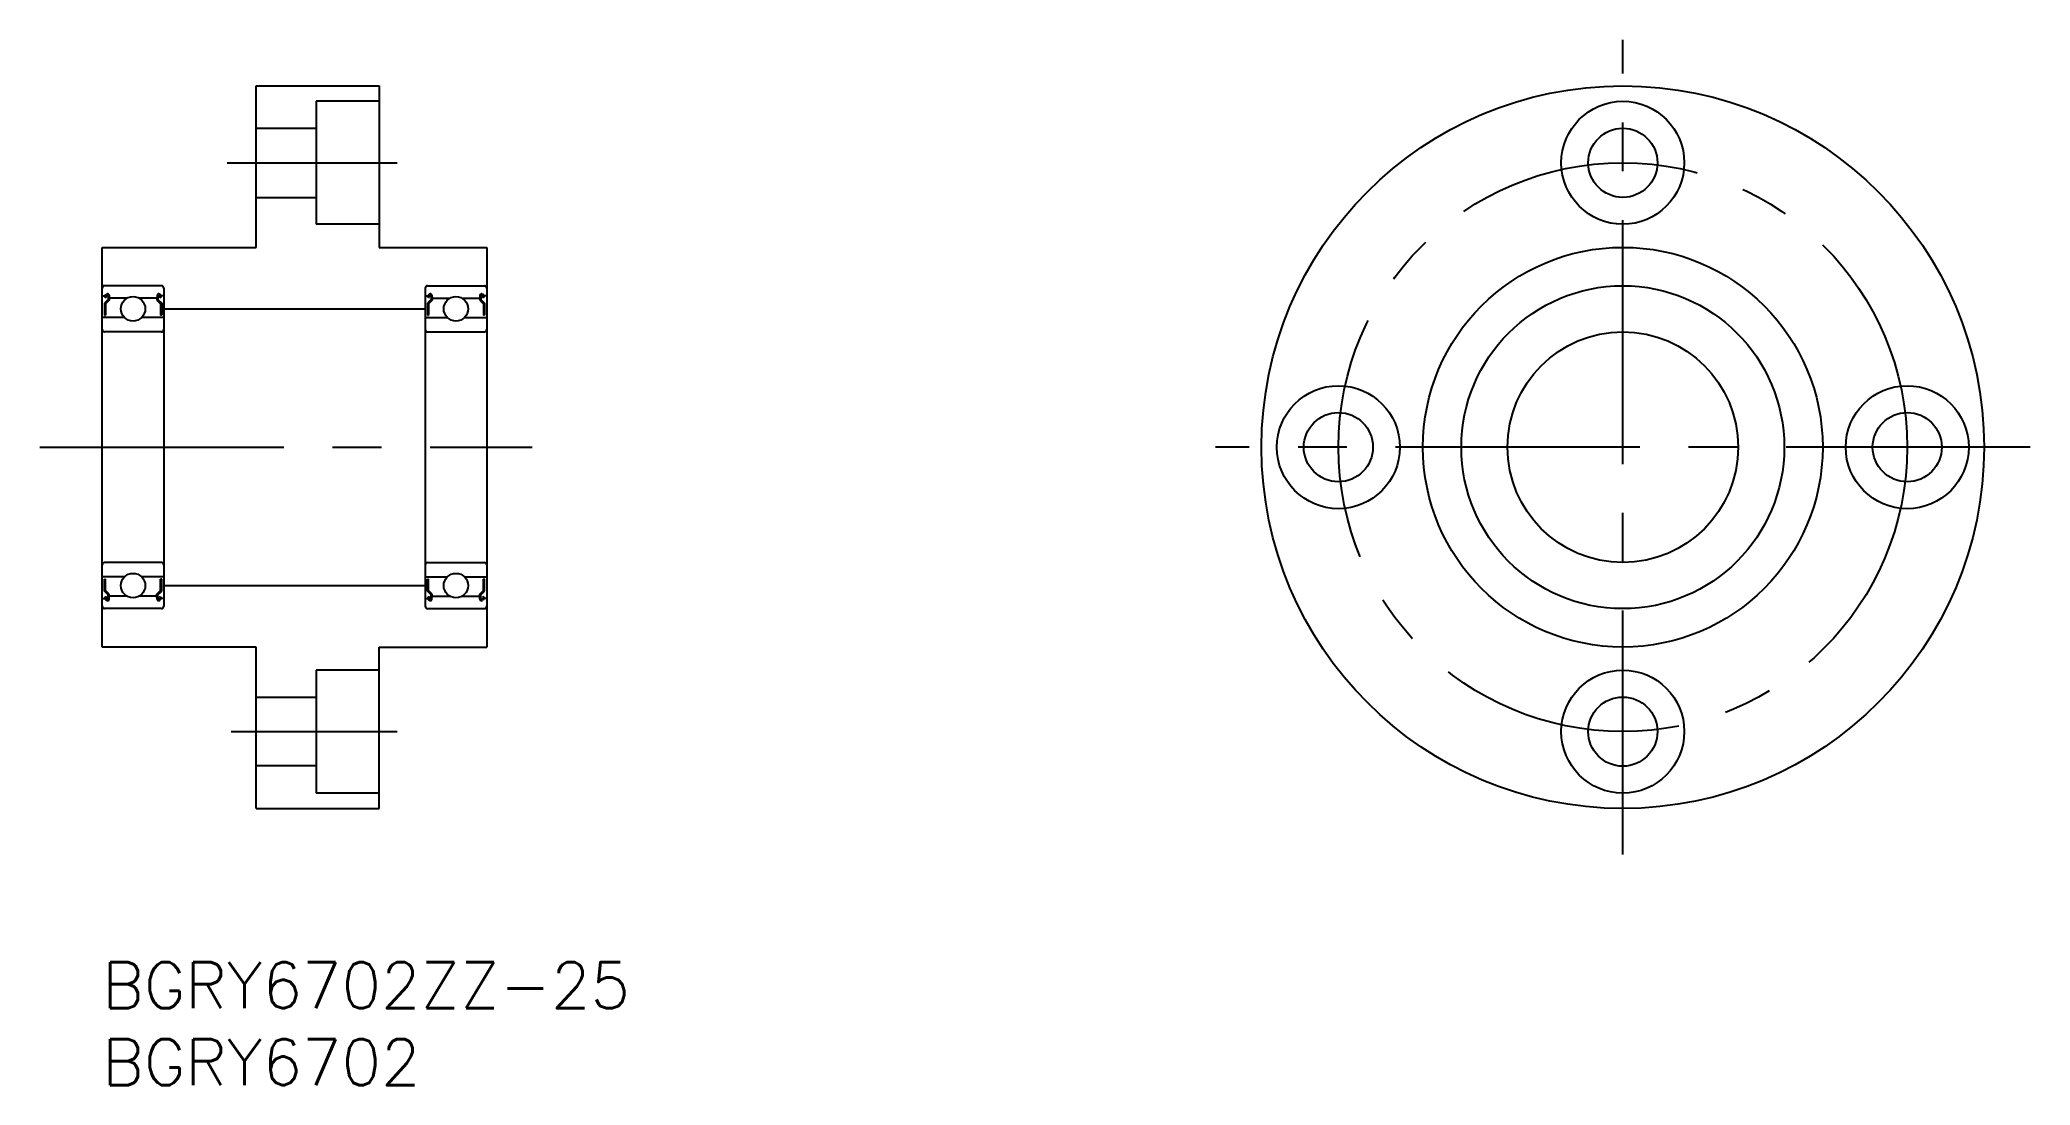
# Model space of a CAD drawing. Extents: x -4 to 125, y -8 to 60.
import ezdxf

# ---------------------------------------------------------------- set-up
doc = ezdxf.new("R2010")
doc.units = 0
doc.header["$LTSCALE"] = 0.5
doc.linetypes.add('CENTER', pattern=[50.8, 31.75, -6.35, 6.35, -6.35])
for name, color, linetype in [('MSM_CENTER', 1, 'CENTER'), ('MSM_CONTINUOUS', 7, 'CONTINUOUS'), ('MSM_PART_NUMBER', 7, 'CONTINUOUS')]:
    doc.layers.add(name, color=color, linetype=linetype)
doc.styles.get("Standard").update_dxf_attribs({"font": 'txt.shx', "height": 3, "bigfont": 'bigfont.shx'})

# ---------------------------------------------------------------- blocks, each defined once
blk = doc.blocks.new('*U7')
at = {"layer": 'MSM_PART_NUMBER'}
blk.add_text('BGRY6702ZZ-25', height=3, dxfattribs=at).set_placement((0, -3))
blk = doc.blocks.new('*U8')
at = {"layer": 'MSM_PART_NUMBER'}
blk.add_text('BGRY6702', height=3, dxfattribs=at).set_placement((0, -8))

msp = doc.modelspace()

# ---------------------------------------------------------------- linework, layer by layer
at = {"layer": 'MSM_CENTER'}
for p, q in [((98.9, 7), (98.9, 60)), ((8.13, 52), (19.18, 52)), ((-4.07, 33.5), (27.96, 33.5)), ((125.4, 33.5), (72.4, 33.5)), ((8.39, 15), (19.18, 15))]:
    msp.add_line(p, q, dxfattribs=at)
msp.add_circle((98.9, 33.5), 18.5, dxfattribs=at)
at = {"layer": 'MSM_CONTINUOUS'}
for p, q in [((10, 46.5), (10, 57)), ((10, 57), (18, 57)), ((18, 57), (18, 46.5)), ((13.9, 56), (13.9, 48)), ((18, 56), (13.9, 56)), ((10, 54.25), (13.9, 54.25)), ((10, 49.75), (13.9, 49.75)), ((18, 48), (13.9, 48)), ((0, 46.5), (10, 46.5)), ((0, 20.5), (0, 46.5)), ((18, 46.5), (25, 46.5)), ((25, 46.5), (25, 20.5)), ((3.85, 44), (0, 44)), ((0, 43.35), (0.18, 43.35)), ((0.39, 43.1), (0.14, 42.86)), ((0.14, 42.86), (0.14, 42.08)), ((0.18, 43.35), (0.26, 43.45)), ((0.24, 43.22), (0.19, 43.26)), ((0.45, 43.07), (0.21, 42.83)), ((0.21, 42.83), (0.21, 42.08)), ((0.23, 43.31), (0.31, 43.41)), ((0.28, 43.27), (0.23, 43.31)), ((0.24, 43.22), (0.28, 43.27)), ((0.37, 43.39), (0.39, 43.1)), ((0.44, 43.39), (0.45, 43.19)), ((0.45, 43.23), (0.45, 43.07)), ((1.61, 43.19), (0.45, 43.19)), ((3.55, 43.19), (2.39, 43.19)), ((3.56, 43.39), (3.55, 43.19)), ((3.55, 43.23), (3.55, 43.07)), ((3.55, 43.07), (3.79, 42.83)), ((3.63, 43.39), (3.61, 43.1)), ((3.61, 43.1), (3.86, 42.86)), ((3.77, 43.31), (3.69, 43.41)), ((3.72, 43.27), (3.77, 43.31)), ((3.76, 43.22), (3.72, 43.27)), ((3.82, 43.35), (3.74, 43.45)), ((3.76, 43.22), (3.81, 43.26)), ((3.79, 42.83), (3.79, 42.08)), ((4, 43.35), (3.82, 43.35)), ((3.86, 42.86), (3.86, 42.08)), ((4, 43.85), (4, 23.15)), ((21, 43.85), (21, 23.15)), ((21, 43.35), (21.18, 43.35)), ((21.39, 43.1), (21.14, 42.86)), ((21.14, 42.86), (21.14, 42.08)), ((21.15, 44), (25, 44)), ((21.18, 43.35), (21.26, 43.45)), ((21.24, 43.22), (21.19, 43.26)), ((21.45, 43.07), (21.21, 42.83)), ((21.21, 42.83), (21.21, 42.08)), ((21.23, 43.31), (21.31, 43.41)), ((21.28, 43.27), (21.23, 43.31)), ((21.24, 43.22), (21.28, 43.27)), ((21.37, 43.39), (21.39, 43.1)), ((21.44, 43.39), (21.45, 43.19)), ((21.45, 43.23), (21.45, 43.07)), ((21.45, 43.19), (22.61, 43.19)), ((23.39, 43.19), (24.55, 43.19)), ((24.56, 43.39), (24.55, 43.19)), ((24.55, 43.23), (24.55, 43.07)), ((24.55, 43.07), (24.79, 42.83)), ((24.63, 43.39), (24.61, 43.1)), ((24.61, 43.1), (24.86, 42.86)), ((24.77, 43.31), (24.69, 43.41)), ((24.72, 43.27), (24.77, 43.31)), ((24.76, 43.22), (24.72, 43.27)), ((24.82, 43.35), (24.74, 43.45)), ((24.76, 43.22), (24.81, 43.26)), ((24.79, 42.83), (24.79, 42.08)), ((25, 43.35), (24.82, 43.35)), ((24.86, 42.86), (24.86, 42.08)), ((1.45, 41.93), (0, 41.93)), ((0.14, 42.08), (0.21, 42.08)), ((4, 41.93), (2.55, 41.93)), ((3.86, 42.08), (3.79, 42.08)), ((4, 42.5), (21, 42.5)), ((21, 41.93), (22.45, 41.93)), ((21.14, 42.08), (21.21, 42.08)), ((23.55, 41.93), (25, 41.93)), ((24.86, 42.08), (24.79, 42.08)), ((3.85, 41), (0.15, 41)), ((21.15, 41), (24.85, 41)), ((3.85, 26), (0.15, 26)), ((21.15, 26), (24.85, 26)), ((1.45, 25.07), (0, 25.07)), ((0.14, 24.14), (0.14, 24.92)), ((0.14, 24.92), (0.21, 24.92)), ((0.21, 24.17), (0.21, 24.92)), ((4, 25.07), (2.55, 25.07)), ((3.86, 24.92), (3.79, 24.92)), ((3.79, 24.17), (3.79, 24.92)), ((3.86, 24.14), (3.86, 24.92)), ((21, 25.07), (22.45, 25.07)), ((21.14, 24.92), (21.21, 24.92)), ((21.14, 24.14), (21.14, 24.92)), ((21.21, 24.17), (21.21, 24.92)), ((23.55, 25.07), (25, 25.07)), ((24.79, 24.17), (24.79, 24.92)), ((24.86, 24.92), (24.79, 24.92)), ((24.86, 24.14), (24.86, 24.92)), ((0, 23.65), (0.18, 23.65)), ((0.39, 23.9), (0.14, 24.14)), ((0.18, 23.65), (0.26, 23.55)), ((0.24, 23.78), (0.19, 23.74)), ((0.45, 23.93), (0.21, 24.17)), ((0.28, 23.73), (0.23, 23.69)), ((0.23, 23.69), (0.31, 23.59)), ((0.24, 23.78), (0.28, 23.73)), ((0.37, 23.61), (0.39, 23.9)), ((0.44, 23.61), (0.45, 23.81)), ((0.45, 23.77), (0.45, 23.93)), ((1.61, 23.81), (0.45, 23.81)), ((3.55, 23.81), (2.39, 23.81)), ((3.55, 23.93), (3.79, 24.17)), ((3.55, 23.77), (3.55, 23.93)), ((3.56, 23.61), (3.55, 23.81)), ((3.61, 23.9), (3.86, 24.14)), ((3.63, 23.61), (3.61, 23.9)), ((3.77, 23.69), (3.69, 23.59)), ((3.76, 23.78), (3.72, 23.73)), ((3.72, 23.73), (3.77, 23.69)), ((3.82, 23.65), (3.74, 23.55)), ((3.76, 23.78), (3.81, 23.74)), ((4, 23.65), (3.82, 23.65)), ((4, 24.5), (21, 24.5)), ((21, 23.65), (21.18, 23.65)), ((21.39, 23.9), (21.14, 24.14)), ((21.18, 23.65), (21.26, 23.55)), ((21.24, 23.78), (21.19, 23.74)), ((21.45, 23.93), (21.21, 24.17)), ((21.28, 23.73), (21.23, 23.69)), ((21.23, 23.69), (21.31, 23.59)), ((21.24, 23.78), (21.28, 23.73)), ((21.37, 23.61), (21.39, 23.9)), ((21.44, 23.61), (21.45, 23.81)), ((21.45, 23.77), (21.45, 23.93)), ((21.45, 23.81), (22.61, 23.81)), ((23.39, 23.81), (24.55, 23.81)), ((24.55, 23.93), (24.79, 24.17)), ((24.55, 23.77), (24.55, 23.93)), ((24.56, 23.61), (24.55, 23.81)), ((24.61, 23.9), (24.86, 24.14)), ((24.63, 23.61), (24.61, 23.9)), ((24.77, 23.69), (24.69, 23.59)), ((24.76, 23.78), (24.72, 23.73)), ((24.72, 23.73), (24.77, 23.69)), ((24.82, 23.65), (24.74, 23.55)), ((24.76, 23.78), (24.81, 23.74)), ((25, 23.65), (24.82, 23.65)), ((3.85, 23), (0, 23)), ((21.15, 23), (25, 23)), ((10, 20.5), (0, 20.5)), ((10, 10), (10, 20.5)), ((18, 20.5), (25, 20.5)), ((18, 10), (18, 20.5)), ((13.9, 19), (13.9, 11)), ((18, 19), (13.9, 19)), ((10, 17.25), (13.9, 17.25)), ((10, 12.8), (13.9, 12.8)), ((18, 11), (13.9, 11)), ((10, 10), (18, 10))]:
    msp.add_line(p, q, dxfattribs=at)
for centre, radius in [((98.9, 33.5), 23.5), ((98.9, 52), 4), ((98.9, 52), 2.25), ((98.9, 33.5), 13), ((2, 42.5), 0.794), ((23, 42.5), 0.794), ((98.9, 33.5), 10.5), ((98.9, 33.5), 7.5), ((80.4, 33.5), 4), ((117.4, 33.5), 4), ((80.4, 33.5), 2.25), ((117.4, 33.5), 2.25), ((2, 24.5), 0.794), ((23, 24.5), 0.794), ((98.9, 15), 4), ((98.9, 15), 2.25)]:
    msp.add_circle(centre, radius, dxfattribs=at)
for centre, radius, start, end in [((0.15, 43.85), 0.15, 90, 180), ((0.23, 43.31), 0.0651, 140.0002, 230.0848), ((0.34, 43.38), 0.0977, 4.9968, 140.0002), ((0.34, 43.38), 0.0326, 2.8198, 140.0033), ((3.66, 43.38), 0.0977, 39.9998, 175.0032), ((3.66, 43.38), 0.0326, 39.9967, 177.1802), ((3.77, 43.31), 0.0651, 309.9152, 39.9998), ((3.85, 43.85), 0.15, 0, 90), ((21.15, 43.85), 0.15, 90, 180), ((21.23, 43.31), 0.0651, 140.0002, 230.0848), ((21.34, 43.38), 0.0977, 4.9968, 140.0002), ((21.34, 43.38), 0.0326, 2.8198, 140.0033), ((24.66, 43.38), 0.0977, 39.9998, 175.0032), ((24.66, 43.38), 0.0326, 39.9967, 177.1802), ((24.77, 43.31), 0.0651, 309.9152, 39.9998), ((24.85, 43.85), 0.15, 0, 90), ((0.15, 41.15), 0.15, 180, 270), ((3.85, 41.15), 0.15, 270, 0), ((21.15, 41.15), 0.15, 180, 270), ((24.85, 41.15), 0.15, 270, 0), ((0.15, 25.85), 0.15, 90, 180), ((3.85, 25.85), 0.15, 0, 90), ((21.15, 25.85), 0.15, 90, 180), ((24.85, 25.85), 0.15, 0, 90), ((0.23, 23.69), 0.0651, 129.9152, 219.9998), ((0.34, 23.62), 0.0977, 219.9998, 355.0032), ((0.34, 23.62), 0.0326, 219.9967, 357.1802), ((3.66, 23.62), 0.0977, 184.9968, 320.0002), ((3.66, 23.62), 0.0326, 182.8198, 320.0033), ((3.77, 23.69), 0.0651, 320.0002, 50.0848), ((21.23, 23.69), 0.0651, 129.9152, 219.9998), ((21.34, 23.62), 0.0977, 219.9998, 355.0032), ((21.34, 23.62), 0.0326, 219.9967, 357.1802), ((24.66, 23.62), 0.0977, 184.9968, 320.0002), ((24.66, 23.62), 0.0326, 182.8198, 320.0033), ((24.77, 23.69), 0.0651, 320.0002, 50.0848), ((0.15, 23.15), 0.15, 180, 270), ((3.85, 23.15), 0.15, 270, 0), ((21.15, 23.15), 0.15, 180, 270), ((24.85, 23.15), 0.15, 270, 0)]:
    msp.add_arc(centre, radius, start, end, dxfattribs=at)

# ---------------------------------------------------------------- block references
for name in ['*U7', '*U8']:
    msp.add_blockref(name, (0, 0), dxfattribs=at)

doc.saveas('drawing.dxf')
